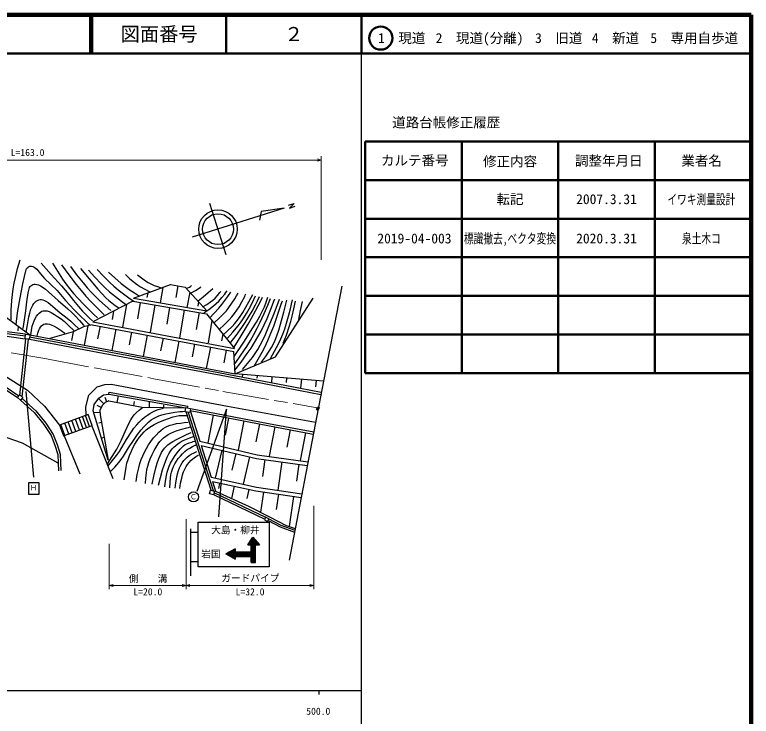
# Model space of a CAD drawing. Units: millimetres, scale not verified. Extents: x 40000 to 680000, y 20000 to 380000.
# Drawn here: x 489206 to 680000, y 198357 to 380000 of the extents above; entities that cross this region are included whole.
import ezdxf
from ezdxf.enums import TextEntityAlignment as Align

# ---------------------------------------------------------------- set-up
doc = ezdxf.new("R2010")
doc.units = ezdxf.units.MM
doc.header["$LTSCALE"] = 1000
doc.header["$PDMODE"] = 32
doc.header["$PDSIZE"] = 500
doc.linetypes.add('CHAIN', pattern=[18.5, 12, -1.5, 3.5, -1.5])
for name, color, linetype, lineweight in [('M-BGD', 7, 'Continuous', 25), ('M-BGD-EXST', 7, 'Continuous', 25), ('M-BMK', 2, 'CHAIN', 13), ('M-BMK-OTRS', 5, 'Continuous', 25), ('M-BMK-SRVR', 3, 'Continuous', 25), ('M-STR-HTXT', 7, 'Continuous', 13), ('M-STR-STRC', 7, 'Continuous', 25), ('M-TTL', 2, 'Continuous', 140), ('M-TTL-BAND', 7, 'Continuous', 25), ('M-TTL-FRAM', 2, 'Continuous', 50), ('M-TTL-LINE', 7, 'Continuous', 50)]:
    doc.layers.add(name, color=color, linetype=linetype, lineweight=lineweight)
doc.layers.add('M-OTRS', color=6, linetype='Continuous')
doc.layers.add('M-TTL-TXT', color=7, linetype='Continuous')
doc.styles.add('ＭＳ ゴシック', font='')
doc.styles.get('ＭＳ ゴシック').set_extended_font_data('MS Gothic')

msp = doc.modelspace()

# ---------------------------------------------------------------- hatches: boundary and pattern name
at = {"layer": 'M-STR-STRC'}
h = msp.add_hatch(dxfattribs=at)
h.set_pattern_fill('USER', color=256, style=0, pattern_type=2)
h.set_pattern_definition([(315, (550412, 239731), (70.7107, 70.7107), [])])
h.paths.add_polyline_path([(550412, 238146), (551618, 238146), (551618, 242785), (552569, 242785), (550905, 244703), (549574, 242785), (550412, 242785), (550412, 240900), (546267, 240900), (546267, 241689), (543916, 240397), (546267, 239066), (546267, 239731), (550412, 239731)])

# ---------------------------------------------------------------- linework, layer by layer
at = {"layer": 'M-BGD'}
for p, q in [((519943, 306589), (529559, 310137)), ((527593, 309412), (526876, 305423)), ((529559, 310137), (533370, 309452)), ((531465, 309795), (530923, 306781)), ((533370, 309452), (538978, 303332)), ((523660, 307961), (523451, 306798)), ((534527, 308189), (533808, 304190)), ((519808, 305801), (509418, 300519)), ((519808, 305801), (538843, 302543)), ((519943, 306589), (538978, 303332)), ((521712, 305475), (520998, 301303)), ((536842, 305663), (536635, 304512)), ((556741, 291415), (566510, 306652)), ((518148, 304957), (517143, 299081)), ((525519, 304823), (524317, 297800)), ((529326, 304172), (528597, 299916)), ((533133, 303520), (531907, 296357)), ((486344, 302157), (493129, 297127)), ((514828, 303269), (514459, 301110)), ((536940, 302869), (536197, 298529)), ((538843, 302543), (546146, 293556)), ((509269, 299733), (507033, 299158)), ((509269, 299733), (545997, 292770)), ((509418, 300519), (546146, 293556)), ((540258, 300802), (539274, 295052)), ((492026, 297259), (485757, 298088)), ((490102, 299371), (490020, 298136)), ((504351, 297880), (498307, 296141)), ((504351, 297880), (503935, 295688)), ((507033, 299158), (504351, 297880)), ((508151, 299445), (507203, 294446)), ((511309, 299346), (510686, 296057)), ((515390, 298572), (514351, 293088)), ((519471, 297799), (518847, 294506)), ((491961, 296764), (485698, 297591)), ((486021, 296941), (491888, 296103)), ((491957, 296095), (490402, 281406)), ((492653, 296011), (491074, 281101)), ((491888, 296103), (492026, 297259)), ((492990, 295971), (491888, 296103)), ((492026, 297259), (493129, 297127)), ((493129, 297127), (492990, 295971)), ((492990, 295971), (510702, 292666)), ((493062, 296568), (510813, 293256)), ((493129, 297127), (546280, 287010)), ((523552, 297025), (522511, 291534)), ((527633, 296251), (527008, 292955)), ((543089, 297319), (542787, 295553)), ((531714, 295478), (530672, 289981)), ((535795, 294704), (535169, 291404)), ((539876, 293931), (538833, 288427)), ((510702, 292666), (528801, 289245)), ((510813, 293256), (528912, 289835)), ((543957, 293157), (543330, 289853)), ((546280, 287010), (545997, 292770)), ((546280, 287010), (556741, 291415)), ((528801, 289245), (544085, 286376)), ((528912, 289835), (544197, 286965)), ((486398, 286688), (492497, 282819)), ((544085, 286376), (563122, 282734)), ((544197, 286965), (563237, 283323)), ((569179, 285153), (546280, 287010)), ((548188, 286855), (548136, 286212)), ((552005, 286546), (551953, 285911)), ((555821, 286236), (555702, 284764)), ((510574, 283614), (512531, 284287)), ((512531, 284287), (514167, 284352)), ((514167, 284352), (544315, 278691)), ((559638, 285927), (559546, 284795)), ((563454, 285617), (563268, 283317)), ((567271, 285308), (567138, 283665)), ((486460, 283211), (489938, 280860)), ((486770, 283726), (490274, 281357)), ((492497, 282819), (496957, 278621)), ((508424, 281528), (510574, 283614)), ((563122, 282734), (568510, 281669)), ((563237, 283323), (568623, 282258)), ((489938, 280860), (490533, 281560)), ((490729, 280189), (489938, 280860)), ((490533, 281560), (491323, 280889)), ((491323, 280889), (490729, 280189)), ((491134, 280631), (494645, 277419)), ((507590, 278512), (508424, 281528)), ((509771, 279089), (510991, 280758)), ((512258, 279234), (510882, 280610)), ((510991, 280758), (512178, 281592)), ((512178, 281592), (513590, 281785)), ((513092, 279795), (512602, 280881)), ((513590, 281785), (513677, 282277)), ((513590, 281785), (533515, 278241)), ((513677, 282277), (534076, 278649)), ((515743, 279622), (516061, 281345)), ((490729, 280189), (494210, 277004)), ((496957, 278621), (500826, 273768)), ((509547, 277421), (509771, 279089)), ((511600, 278271), (510541, 278814)), ((511921, 278897), (511279, 277646)), ((512595, 279571), (511921, 278897)), ((513590, 280020), (512595, 279571)), ((513590, 280020), (522204, 278430)), ((520051, 278828), (520244, 279878)), ((524089, 278399), (524115, 279913)), ((527859, 278336), (527869, 278881)), ((533997, 278204), (534076, 278649)), ((544315, 278691), (567126, 274469)), ((494210, 277004), (496777, 273924)), ((494645, 277419), (497263, 274278)), ((507748, 276289), (507590, 278512)), ((513429, 264651), (509547, 277421)), ((511296, 277004), (509686, 276964)), ((511279, 277646), (511312, 276362)), ((522204, 278430), (533515, 278241)), ((533344, 277190), (533521, 278282)), ((534537, 276997), (533344, 277190)), ((533521, 278282), (534714, 278088)), ((540092, 256882), (533651, 277140)), ((540658, 256754), (534232, 276965)), ((534714, 278088), (534537, 276997)), ((534618, 277496), (554799, 273603)), ((534618, 277496), (537119, 269615)), ((534714, 278088), (554912, 274192)), ((508233, 276466), (500826, 273768)), ((505067, 272100), (504034, 274937)), ((505980, 272432), (504947, 275269)), ((506947, 272784), (505914, 275621)), ((507816, 273101), (506783, 275938)), ((508600, 273386), (507567, 276223)), ((509266, 273629), (508233, 276466)), ((511312, 276362), (513429, 264651)), ((540602, 276348), (539215, 269120)), ((544591, 275583), (543739, 271144)), ((548580, 274818), (547128, 267248)), ((496777, 273924), (498605, 271036)), ((497263, 274278), (499140, 271313)), ((500826, 273768), (501859, 270932)), ((502212, 271060), (501179, 273897)), ((501859, 270932), (509266, 273629)), ((503206, 271422), (502173, 274259)), ((504073, 271738), (503040, 274575)), ((514681, 259838), (509194, 273603)), ((511665, 274410), (510981, 274287)), ((552569, 274053), (551678, 269409)), ((554799, 273603), (566531, 271375)), ((554912, 274192), (566645, 271964)), ((556558, 273288), (555096, 265666)), ((491215, 269043), (482943, 271925)), ((498605, 271036), (499632, 268565)), ((499140, 271313), (500199, 268765)), ((501970, 270972), (506049, 261153)), ((560548, 272523), (559694, 268074)), ((564537, 271758), (563155, 264552)), ((500466, 263913), (491215, 269043)), ((512370, 270506), (511687, 270383)), ((537119, 269615), (552028, 266090)), ((499632, 268565), (500338, 266159)), ((500199, 268765), (500933, 266262)), ((537466, 268506), (551844, 265106)), ((537466, 268506), (540052, 260232)), ((542858, 267231), (541147, 259995)), ((500338, 266159), (500466, 263913)), ((500933, 266262), (501066, 263944)), ((513076, 266603), (512940, 266578)), ((546452, 266381), (545436, 262081)), ((550047, 265531), (548368, 258433)), ((552028, 266090), (565167, 264274)), ((500466, 263913), (500563, 261923)), ((501066, 263944), (501162, 261952)), ((551844, 265106), (564978, 263290)), ((554033, 264803), (553428, 260427)), ((558411, 264198), (557400, 256881)), ((562789, 263593), (562180, 259188)), ((540052, 260232), (551865, 257677)), ((540395, 259134), (541173, 256637)), ((540395, 259134), (551688, 256692)), ((542277, 258727), (541971, 257312)), ((546042, 257913), (545355, 254741)), ((551865, 257677), (563575, 255993)), ((539688, 255932), (539954, 256919)), ((540653, 255672), (539688, 255932)), ((539954, 256919), (540919, 256660)), ((540919, 256660), (540653, 255672)), ((540690, 255809), (553968, 249421)), ((540822, 256300), (554167, 249880)), ((541173, 256637), (549935, 252664)), ((549806, 257099), (549289, 254708)), ((551688, 256692), (563386, 255010)), ((553638, 256411), (552883, 251162)), ((557537, 255851), (556970, 251903)), ((561436, 255290), (560318, 247508)), ((549935, 252664), (555170, 249991)), ((555170, 249991), (559551, 247764)), ((554167, 249880), (553864, 249182)), ((553864, 249182), (554718, 248811)), ((555021, 249509), (554167, 249880)), ((554718, 248811), (555021, 249509)), ((554821, 249049), (557972, 247381)), ((555021, 249509), (558177, 247838)), ((557972, 247381), (561656, 246010)), ((558177, 247838), (561752, 246508)), ((559551, 247764), (561846, 246998))]:
    msp.add_line(p, q, dxfattribs=at)
for points in [[(488241, 300962), (488317, 303480), (488452, 305987), (488592, 307527), (488791, 309058), (489050, 310519), (489370, 311982), (489963, 314278), (490616, 316576)], [(489547, 299834), (489945, 302812), (490404, 305783), (490836, 308070), (491330, 310356), (491739, 312214), (492210, 314066), (492372, 314346), (492589, 314596), (492809, 314767), (493063, 314887), (493305, 314929), (493554, 314910), (493889, 314812), (494214, 314652), (494579, 314399), (494902, 314103), (495868, 312895), (496898, 311705), (498583, 310151), (500217, 308562), (502397, 306040), (504626, 303554), (506117, 302078), (507655, 300639), (508156, 300180), (508665, 299716)], [(496079, 315685), (498663, 312729), (501298, 309806), (502266, 308718), (503195, 307583), (504416, 306002), (505683, 304461), (506774, 303281), (507917, 302132), (508615, 301456), (509318, 300784)], [(499009, 315701), (500277, 313622), (501598, 311571), (502462, 310335), (503380, 309127), (504431, 307858), (505529, 306627), (507110, 304970), (508739, 303348), (509692, 302423), (510655, 301494)], [(501363, 315210), (503235, 312643), (505159, 310109), (506386, 308584), (507659, 307100), (508848, 305809), (510089, 304551), (511237, 303437), (512405, 302328)], [(503619, 314854), (505234, 312689), (506893, 310566), (507957, 309295), (509065, 308066), (510097, 307013), (511179, 305996), (512635, 304716), (514126, 303456)], [(506231, 314320), (508461, 311607), (510742, 308926), (511746, 307805), (512792, 306727), (513540, 306035), (514333, 305384), (515228, 304733), (516145, 304109)], [(508308, 313845), (509926, 312069), (511585, 310338), (512667, 309291), (513791, 308290), (515310, 307041), (516877, 305831), (517549, 305325), (518223, 304821)], [(510561, 314037), (512186, 312333), (513850, 310675), (514913, 309695), (516022, 308755), (517373, 307715), (518763, 306721), (519397, 306283), (520032, 305846)], [(513533, 313310), (515122, 311855), (516748, 310448), (517788, 309624), (518871, 308842), (520197, 307973), (521547, 307136)], [(517926, 312717), (519058, 311660), (520225, 310654), (520977, 310080), (521770, 309550), (522878, 308916), (524028, 308328), (524208, 308239), (524397, 308146)], [(521013, 312657), (522027, 311841), (523079, 311074), (523753, 310652), (524455, 310284), (525324, 309916), (526222, 309602), (526846, 309406), (527484, 309214)], [(491389, 298766), (491778, 301035), (492108, 303316), (492380, 305640), (492713, 307967), (492851, 308690), (493047, 309389), (493189, 309627), (493382, 309833), (493633, 310012), (493914, 310138), (494218, 310205), (494536, 310213), (494942, 310153), (495347, 310030), (495848, 309805), (496330, 309521), (497179, 308911), (497994, 308251), (500452, 306042), (502970, 303861), (503947, 302986), (504880, 302070), (505979, 300858), (507042, 299598), (507138, 299483), (507240, 299359)], [(533660, 309214), (534077, 309311), (534474, 309466), (534731, 309647), (534966, 309867)], [(534906, 307967), (536066, 308626), (537202, 309341), (537326, 309423), (537459, 309511)], [(536687, 305890), (538005, 306946), (539283, 308046), (539887, 308598), (540487, 309155)], [(537865, 304328), (538932, 304964), (539958, 305646), (540554, 306110), (541109, 306619), (541760, 307334), (542376, 308102), (542487, 308246), (542604, 308397)], [(538231, 302803), (539474, 303673), (540675, 304587), (541383, 305197), (542049, 305852), (542843, 306745), (543603, 307689), (543915, 308095), (544227, 308502)], [(539655, 301437), (540893, 302690), (542090, 303988), (542890, 304957), (543650, 305973), (544422, 307081), (545176, 308205)], [(540962, 300309), (542164, 301430), (543327, 302595), (544021, 303375), (544676, 304202), (545464, 305318), (546205, 306473), (546640, 307185), (547076, 307908)], [(542149, 298528), (543464, 299736), (544729, 300980), (545464, 301780), (546149, 302617), (546755, 303463), (547312, 304346), (548065, 305690), (548773, 307079), (548934, 307404), (549095, 307730)], [(543105, 297025), (544330, 298130), (545510, 299277), (546231, 300063), (546915, 300897), (547636, 301881), (548308, 302902), (549112, 304253), (549868, 305641), (550365, 306599), (550855, 307561)], [(544286, 296272), (545689, 297848), (547042, 299456), (547827, 300476), (548567, 301537), (549265, 302661), (549917, 303828), (550769, 305495), (551588, 307196)], [(492161, 297757), (492487, 299747), (492876, 301749), (493116, 302761), (493414, 303759), (493635, 304306), (493914, 304834), (494179, 305219), (494498, 305576), (494791, 305821), (495132, 306025), (495464, 306158), (495820, 306236), (496139, 306246), (496463, 306195), (496880, 306050), (497288, 305845), (497876, 305467), (498421, 305046), (499692, 303917), (501006, 302831), (502386, 301768), (503734, 300654), (504725, 299728), (505696, 298766)], [(544998, 294966), (546550, 296982), (548057, 299038), (548937, 300333), (549772, 301669), (550683, 303275), (551543, 304913), (552071, 305959), (552597, 307018)], [(546067, 293898), (547897, 296859), (549674, 299850), (550986, 302208), (552245, 304595), (552836, 305742), (553428, 306899)], [(546067, 291523), (548517, 295195), (550926, 298914), (551832, 300407), (552689, 301935), (553304, 303147), (553865, 304384), (554346, 305599), (554794, 306840)], [(546186, 287936), (547839, 290072), (549449, 292251), (550417, 293660), (551336, 295102), (552208, 296587), (553028, 298101), (553817, 299687), (554556, 301306), (555570, 303751), (556532, 306227), (556553, 306283), (556575, 306339)], [(546283, 289721), (547816, 291892), (549299, 294096), (550260, 295639), (551175, 297222), (552028, 298817), (552827, 300439), (553805, 302606), (554729, 304799), (555079, 305650), (555426, 306502)], [(548204, 288114), (549502, 289659), (550756, 291245), (551477, 292249), (552154, 293294), (552805, 294426), (553409, 295598), (554172, 297245), (554886, 298928), (556370, 302630), (557821, 306339)], [(551232, 289004), (552299, 290787), (553318, 292608), (554084, 294124), (554796, 295667), (555577, 297520), (556303, 299396), (557304, 302214), (558251, 305059), (558391, 305486), (558534, 305923)], [(553131, 290013), (554170, 291434), (555154, 292883), (555712, 293804), (556215, 294752), (556681, 295776), (557097, 296837), (557605, 298348), (558058, 299882), (558907, 302995), (559721, 306101)], [(555426, 291004), (556500, 292904), (557520, 294829), (558104, 296054), (558637, 297313), (559156, 298709), (559622, 300136), (560147, 301974), (560613, 303827), (560894, 305025), (561168, 306223)], [(558771, 295000), (559564, 297063), (560303, 299153), (560726, 300535), (561091, 301933), (561526, 303892), (561918, 305864)], [(562808, 301115), (563270, 303434), (563758, 305745)], [(493344, 297143), (493520, 298278), (493755, 299405), (493958, 300095), (494221, 300777), (494502, 301346), (494851, 301913), (495185, 302352), (495557, 302741), (495882, 303003), (496227, 303204), (496536, 303319), (496856, 303374), (497224, 303366), (497601, 303297), (498118, 303125), (498642, 302886), (499503, 302410), (500321, 301890), (501212, 301246), (502058, 300561), (503251, 299486), (504400, 298370), (504532, 298240), (504671, 298103)], [(495011, 296866), (495193, 297583), (495435, 298291), (495638, 298708), (495903, 299113), (496171, 299421), (496483, 299689), (496757, 299852), (497057, 299960), (497372, 300000), (497706, 299979), (498186, 299867), (498663, 299693), (499438, 299337), (500165, 298938), (501200, 298277), (502194, 297578)], [(513256, 263737), (514461, 265604), (515616, 267504), (516272, 268692), (516879, 269914), (517821, 272131), (518827, 274341), (519252, 275095), (519726, 275814), (520166, 276380), (520658, 276913), (521448, 277632), (522289, 278316), (522313, 278335), (522336, 278354)], [(513422, 263239), (514539, 264550), (515607, 265895), (516317, 266905), (516979, 267949), (518180, 269980), (519440, 271994), (520099, 272916), (520806, 273801), (521462, 274531), (522163, 275220), (522840, 275805), (523557, 276343), (524242, 276786), (524963, 277180), (525656, 277492), (526378, 277750), (527067, 277951), (527762, 278132)], [(513990, 261728), (515099, 262885), (516159, 264079), (516788, 264876), (517369, 265710), (518718, 267899), (520119, 270056), (521013, 271292), (521968, 272508), (522659, 273324), (523400, 274106), (523961, 274618), (524566, 275089), (525169, 275476), (525805, 275811), (526561, 276137), (527344, 276409), (528312, 276673), (529291, 276878), (530647, 277085), (532014, 277233), (532629, 277288), (533253, 277341)], [(517575, 259585), (517784, 261212), (518053, 262836), (518283, 263856), (518571, 264863), (518922, 265864), (519333, 266855), (519808, 267843), (520343, 268815), (520909, 269726), (521530, 270611), (522102, 271328), (522717, 272002), (523295, 272552), (523919, 273062), (524595, 273512), (525312, 273918), (526323, 274401), (527367, 274834), (528812, 275383), (530279, 275876), (531025, 276067), (531788, 276198), (532439, 276249), (533106, 276240), (533447, 276220), (533797, 276195)], [(520620, 259142), (520946, 260932), (521333, 262712), (521622, 263780), (521970, 264839), (522353, 265801), (522797, 266750), (523305, 267693), (523873, 268619), (524505, 269533), (525196, 270424), (525847, 271181), (526540, 271896), (527095, 272389), (527689, 272837), (528239, 273176), (528815, 273461), (529498, 273725), (530208, 273934), (531139, 274134), (532106, 274279), (533113, 274389), (534129, 274478)], [(523111, 258588), (523188, 259993), (523324, 261385), (523468, 262258), (523674, 263127), (523963, 264069), (524314, 265006), (524802, 266112), (525352, 267210), (525832, 268069), (526360, 268892), (526804, 269482), (527298, 270037), (527782, 270489), (528306, 270897), (528935, 271303), (529609, 271667), (530442, 272040), (531310, 272363), (532526, 272733), (533754, 273045), (534219, 273153), (534683, 273260)], [(524772, 258422), (525240, 260550), (525775, 262698), (526124, 263901), (526536, 265105), (526862, 265886), (527238, 266632), (527591, 267208), (527995, 267753), (528411, 268210), (528877, 268633), (529488, 269093), (530141, 269509), (531312, 270141), (532516, 270723), (533712, 271278), (534905, 271821)], [(526440, 258159), (526933, 260158), (527492, 262170), (527890, 263397), (528350, 264620), (528730, 265476), (529164, 266306), (529566, 266955), (530013, 267561), (530446, 268053), (530921, 268499), (531467, 268922), (532061, 269304), (532860, 269732), (533708, 270118), (534584, 270471), (535484, 270812)], [(528094, 257757), (528261, 259218), (528485, 260656), (528676, 261519), (528925, 262361), (529215, 263115), (529566, 263857), (530058, 264736), (530609, 265595), (531299, 266572), (532044, 267522), (532477, 267986), (532943, 268399), (533360, 268690), (533807, 268929), (534433, 269174), (535091, 269367), (535467, 269461), (535846, 269551)], [(529423, 257536), (529450, 258806), (529536, 260064), (529646, 260831), (529815, 261588), (530041, 262302), (530325, 262999), (530684, 263712), (531096, 264399), (531577, 265082), (532112, 265736), (532682, 266341), (533297, 266908), (533903, 267386), (534541, 267813), (535240, 268197), (535967, 268528), (536123, 268594), (536289, 268665)], [(530752, 257425), (530927, 258828), (531164, 260235), (531367, 261096), (531632, 261962), (531919, 262698), (532260, 263409), (532609, 264005), (533005, 264563), (533401, 265024), (533845, 265447), (534362, 265843), (534926, 266197), (535652, 266585), (536399, 266948)], [(531970, 257370), (532180, 258710), (532450, 260041), (532675, 260865), (532960, 261678), (533262, 262367), (533616, 263026), (533974, 263572), (534384, 264086), (534835, 264547), (535334, 264971), (536073, 265504), (536842, 266007)]]:
    msp.add_lwpolyline(points, dxfattribs=at)
at = {"layer": 'M-BGD-EXST'}
for p, q in [((494139, 260280), (492175, 282453)), ((544026, 277833), (536404, 256585)), ((495493, 258841), (492803, 258841)), ((492803, 258841), (492803, 255904)), ((495493, 255904), (495493, 258841)), ((492803, 255904), (495493, 255904))]:
    msp.add_line(p, q, dxfattribs=at)
msp.add_circle((535505, 255149), 1304, dxfattribs=at)
at = {"layer": 'M-BMK'}
for p, q in [((488247, 292424), (496495, 291080)), ((496495, 291080), (510372, 288453)), ((510372, 288453), (525279, 285764)), ((525279, 285764), (543119, 282465)), ((543119, 282465), (567592, 278219))]:
    msp.add_line(p, q, dxfattribs=at)
at = {"layer": 'M-BMK-OTRS'}
for p, q in [((573900, 309714), (567886, 278422)), ((567791, 277931), (560270, 238797))]:
    msp.add_line(p, q, dxfattribs=at)
at = {"layer": 'M-BMK-SRVR'}
for p, q in [((543959, 317807), (539759, 331162)), ((560140, 330691), (561612, 331154)), ((561612, 331154), (560376, 329926)), ((560376, 329926), (561852, 330399)), ((559030, 329885), (535181, 322384)), ((553006, 329039), (552652, 326831)), ((559030, 329885), (553006, 329039))]:
    msp.add_line(p, q, dxfattribs=at)
for centre, radius in [((541859, 324484), 5000), ((541859, 324484), 4000), ((567838, 278176), 249), ((567838, 278176), 7.5)]:
    msp.add_circle(centre, radius, dxfattribs=at)
at = {"layer": 'M-OTRS'}
msp.add_point((567628, 277897), dxfattribs=at)
at = {"layer": 'M-STR-HTXT'}
for p, q in [((403867, 342369), (568606, 342369)), ((568606, 343369), (568606, 316535)), ((566663, 231224), (566663, 252834)), ((533574, 231224), (533574, 249426)), ((513693, 243035), (513693, 231224)), ((513693, 232224), (533574, 232224)), ((533574, 232224), (566663, 232224))]:
    msp.add_line(p, q, dxfattribs=at)
for points in [[(567606, 342657), (568606, 342369), (567606, 342084)], [(514693, 231937), (513693, 232224), (514693, 232509)], [(532574, 232512), (533574, 232224), (532574, 231939)], [(534574, 231937), (533574, 232224), (534574, 232509)], [(565663, 232512), (566663, 232224), (565663, 231939)]]:
    msp.add_lwpolyline(points, dxfattribs=at)
at = {"layer": 'M-STR-STRC'}
for p, q in [((542063, 250003), (544026, 277833)), ((536715, 248652), (555138, 248652)), ((536715, 237014), (536715, 248652)), ((555138, 248652), (555138, 237014)), ((534772, 246895), (534772, 234708)), ((536715, 245907), (534772, 245907)), ((549574, 242785), (550905, 244703)), ((550905, 244703), (552569, 242785)), ((549574, 242785), (550412, 242785)), ((550412, 240900), (550412, 242785)), ((551618, 238146), (551618, 242785)), ((551618, 242785), (552569, 242785)), ((546267, 241689), (543916, 240397)), ((546267, 241689), (546267, 240900)), ((546267, 240900), (550412, 240900)), ((543916, 240397), (546267, 239066)), ((546267, 239731), (550412, 239731)), ((546267, 239731), (546267, 239066)), ((550412, 238146), (550412, 239731)), ((536715, 238311), (534772, 238311)), ((555138, 237014), (536715, 237014)), ((545552, 237055), (544617, 237055)), ((550412, 238146), (551618, 238146))]:
    msp.add_line(p, q, dxfattribs=at)
at = {"layer": 'M-TTL'}
for p, q in [((680000, 380000), (40000, 380000)), ((680000, 20000), (680000, 380000))]:
    msp.add_line(p, q, dxfattribs=at)
at = {"layer": 'M-TTL-BAND'}
for p, q in [((579000, 20000), (579000, 370000)), ((40000, 205000), (579000, 205000)), ((568000, 205000), (568000, 204000))]:
    msp.add_line(p, q, dxfattribs=at)
at = {"layer": 'M-TTL-FRAM'}
for p, q in [((580000, 347197), (580000, 287197)), ((580000, 347197), (680000, 347197)), ((580000, 287197), (680000, 287197))]:
    msp.add_line(p, q, dxfattribs=at)
at = {"layer": 'M-TTL-LINE'}
for p, q in [((508747, 380000), (508747, 370000)), ((509247, 380000), (509247, 370000)), ((543997, 380000), (543997, 370000)), ((579000, 380000), (579000, 370000)), ((40000, 370000), (680000, 370000)), ((605000, 347197), (605000, 287197)), ((630000, 347197), (630000, 287197)), ((655000, 347197), (655000, 287197)), ((580000, 337197), (680000, 337197)), ((580000, 327197), (680000, 327197)), ((580000, 317197), (680000, 317197)), ((580000, 307197), (680000, 307197)), ((580000, 297197), (680000, 297197))]:
    msp.add_line(p, q, dxfattribs=at)
msp.add_circle((584031, 373958), 3000, dxfattribs=at)

# ---------------------------------------------------------------- texts
at = {"layer": 'M-BGD-EXST', "style": 'ＭＳ ゴシック'}
for s, p in [('Ｈ', (493160, 256453)), ('Ｃ', (534578, 254138))]:
    msp.add_text(s, height=1320, dxfattribs=at).set_placement(p, align=Align.BOTTOM_LEFT)
at = {"layer": 'M-STR-HTXT', "style": 'ＭＳ ゴシック'}
for s, p in [('側\u3000\u3000溝\u3000L=163.0', (475674, 342869)), ('側\u3000\u3000溝', (518759, 232527)), ('ガードパイプ', (542743, 232669)), ('L=20.0', (519946, 229118)), ('L=32.0', (546431, 229118))]:
    msp.add_text(s, height=1833, dxfattribs=at).set_placement(p, align=Align.BOTTOM_LEFT)
at = {"layer": 'M-STR-STRC', "style": 'ＭＳ ゴシック'}
msp.add_text('大島・柳井', height=1833, dxfattribs=at).set_placement((552604, 245127), align=Align.BOTTOM_RIGHT)
msp.add_text('岩国', height=1833, dxfattribs=at).set_placement((537532, 238876), align=Align.BOTTOM_LEFT)
at = {"layer": 'M-TTL-BAND', "style": 'ＭＳ ゴシック'}
msp.add_text('500.0', height=1833, dxfattribs=at).set_placement((567844, 198195), align=Align.BOTTOM_CENTER)
at = {"layer": 'M-TTL-TXT', "style": 'ＭＳ ゴシック'}
for s, height, p in [('図面番号', 3666, (526622, 375000)), ('２', 3666, (561497, 375000)), ('1\u3000現道', 2566, (589448, 373958)), ('2\u3000現道(分離)', 2566, (609619, 373958)), ('3\u3000旧道', 2566, (630121, 373958)), ('4\u3000新道', 2566, (644824, 373958)), ('5\u3000専用自歩道', 2566, (665228, 373958)), ('道路台帳修正履歴', 2566, (600968, 352113)), ('カルテ番号', 2566, (592839, 342277)), ('修正内容', 2566, (617509, 342023)), ('調整年月日', 2566, (643089, 342197)), ('業者名', 2566, (667134, 342197)), ('転記', 2566, (617500, 332245)), ('2007.3.31', 2566, (642500, 332245)), ('2019-04-003', 2566, (592749, 322074)), ('2020.3.31', 2566, (642500, 322074))]:
    msp.add_text(s, height=height, dxfattribs=at).set_placement(p, align=Align.MIDDLE_CENTER)
at = {"layer": 'M-TTL-TXT', "style": 'ＭＳ ゴシック', "width": 0.7}
for s, p in [('イワキ測量設計', (667077, 332189)), ('標識撤去,ベクタ変換', (617500, 322074)), ('泉土木コ', (667077, 322074))]:
    msp.add_text(s, height=2566, dxfattribs=at).set_placement(p, align=Align.MIDDLE_CENTER)

doc.saveas('drawing.dxf')
